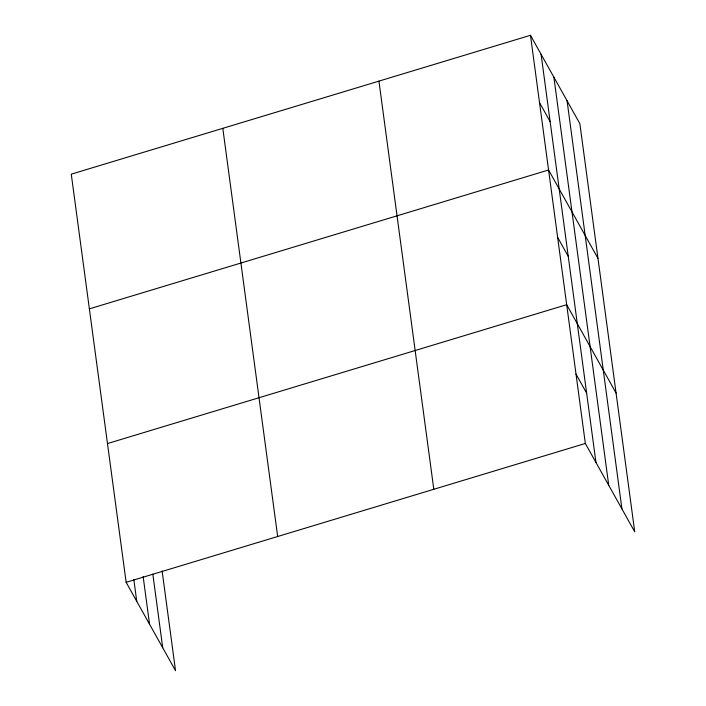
<?xml version="1.0" encoding="UTF-8"?>
<svg xmlns="http://www.w3.org/2000/svg" width="706" height="706" viewBox="0 0 706 706"><rect width="100%" height="100%" fill="white"/><g stroke="black" fill="none" stroke-linecap="round" stroke-linejoin="round"><path stroke-width="1.06" d="M530.471 35.3L585.336 443.465L634.729 531.839L579.864 123.674L530.471 35.3L71.271 174.161L126.136 582.326L175.529 670.7L162.124 570.951M89.38 308.857L548.58 169.996L597.964 258.37M107.488 443.553L566.68 304.692L616.073 393.065M126.136 582.326L585.336 443.465M539.525 102.644L550.142 121.644M557.625 237.34L568.242 256.34M576.008 374.083L586.624 393.074M567.068 100.781L621.933 508.947M553.883 77.192L608.748 485.357M541.087 54.3L595.952 462.465M378.937 81.119L433.802 489.293M222.805 128.333L277.67 536.498M152.823 574.084L162.733 647.808M143.141 576.511L149.548 624.219M133.84 579.635L136.752 601.318"/></g></svg>
